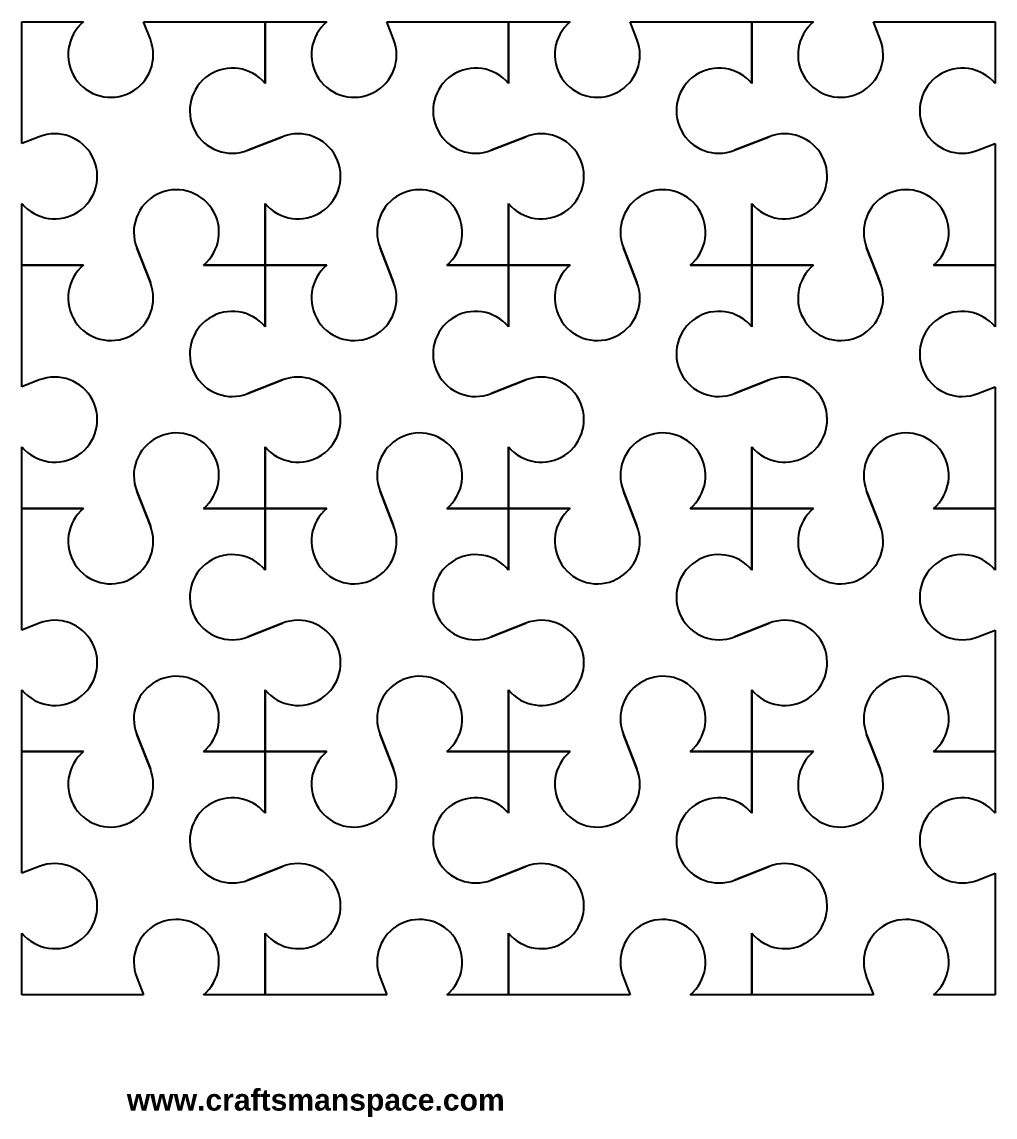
# Model space of a CAD drawing. Header units: millimetres. Extents: x 0 to 452, y -27 to 182.
# Drawn here: x 0 to 180.8, y -22.7 to 180.8 of the extents above; entities that cross this region are included whole.
import ezdxf

# ---------------------------------------------------------------- set-up
doc = ezdxf.new("R2010")
doc.units = ezdxf.units.MM
doc.header["$MEASUREMENT"] = 0
doc.layers.add('Layer 1', color=7, linetype='Continuous')

msp = doc.modelspace()

# ---------------------------------------------------------------- linework, layer by layer
at = {"layer": 'Layer 1', "color": 5}
for points in [[(0, 180.7605), (0, 180.7605), (11.4622, 180.7605), (11.4622, 180.7605)], [(0, 158.1655), (0, 158.1655), (0, 180.7605), (0, 180.7605)], [(23.8555, 177.5502), (23.8555, 177.5502), (22.595, 180.7605), (22.595, 180.7605)], [(22.595, 180.7605), (22.595, 180.7605), (45.1901, 180.7605), (45.1901, 180.7605)], [(45.1901, 180.7605), (45.1901, 180.7605), (45.1901, 169.2983), (45.1901, 169.2983)], [(45.1901, 180.7605), (45.1901, 180.7605), (56.6524, 180.7605), (56.6524, 180.7605)], [(45.1901, 169.2983), (45.1901, 169.2983), (45.1901, 180.7605), (45.1901, 180.7605)], [(69.0457, 177.5502), (69.0457, 177.5502), (67.7852, 180.7605), (67.7852, 180.7605)], [(67.7852, 180.7605), (67.7852, 180.7605), (90.3803, 180.7605), (90.3803, 180.7605)], [(90.3803, 180.7605), (90.3803, 180.7605), (90.3803, 169.2983), (90.3803, 169.2983)], [(90.3803, 180.7605), (90.3803, 180.7605), (101.8425, 180.7605), (101.8425, 180.7605)], [(90.3803, 169.2983), (90.3803, 169.2983), (90.3803, 180.7605), (90.3803, 180.7605)], [(114.2358, 177.5502), (114.2358, 177.5502), (112.9753, 180.7605), (112.9753, 180.7605)], [(112.9753, 180.7605), (112.9753, 180.7605), (135.5704, 180.7605), (135.5704, 180.7605)], [(135.5704, 180.7605), (135.5704, 180.7605), (135.5704, 169.2983), (135.5704, 169.2983)], [(135.5704, 180.7605), (135.5704, 180.7605), (147.0326, 180.7605), (147.0326, 180.7605)], [(135.5704, 169.2983), (135.5704, 169.2983), (135.5704, 180.7605), (135.5704, 180.7605)], [(159.4259, 177.5502), (159.4259, 177.5502), (158.1654, 180.7605), (158.1654, 180.7605)], [(158.1654, 180.7605), (158.1654, 180.7605), (180.7605, 180.7605), (180.7605, 180.7605)], [(180.7605, 180.7605), (180.7605, 180.7605), (180.7605, 169.2983), (180.7605, 169.2983)], [(3.2103, 159.426), (3.2103, 159.426), (0, 158.1655), (0, 158.1655)], [(41.9797, 156.905), (41.9797, 156.905), (48.4005, 159.426), (48.4005, 159.426)], [(48.4005, 159.426), (48.4005, 159.426), (41.9797, 156.905), (41.9797, 156.905)], [(87.1698, 156.905), (87.1698, 156.905), (93.5906, 159.426), (93.5906, 159.426)], [(93.5906, 159.426), (93.5906, 159.426), (87.1698, 156.905), (87.1698, 156.905)], [(132.36, 156.905), (132.36, 156.905), (138.7807, 159.426), (138.7807, 159.426)], [(138.7807, 159.426), (138.7807, 159.426), (132.36, 156.905), (132.36, 156.905)], [(177.5501, 156.905), (177.5501, 156.905), (180.7605, 158.1655), (180.7605, 158.1655)], [(180.7605, 158.1655), (180.7605, 158.1655), (180.7605, 135.5704), (180.7605, 135.5704)], [(0, 135.5704), (0, 135.5704), (0, 147.0326), (0, 147.0326)], [(45.1901, 147.0326), (45.1901, 147.0326), (45.1901, 135.5704), (45.1901, 135.5704)], [(45.1901, 135.5704), (45.1901, 135.5704), (45.1901, 147.0326), (45.1901, 147.0326)], [(90.3803, 147.0326), (90.3803, 147.0326), (90.3803, 135.5704), (90.3803, 135.5704)], [(90.3803, 135.5704), (90.3803, 135.5704), (90.3803, 147.0326), (90.3803, 147.0326)], [(135.5704, 147.0326), (135.5704, 147.0326), (135.5704, 135.5704), (135.5704, 135.5704)], [(135.5704, 135.5704), (135.5704, 135.5704), (135.5704, 147.0326), (135.5704, 147.0326)], [(21.3345, 138.7808), (21.3345, 138.7808), (23.8555, 132.36), (23.8555, 132.36)], [(23.8555, 132.36), (23.8555, 132.36), (21.3345, 138.7808), (21.3345, 138.7808)], [(66.5246, 138.7808), (66.5246, 138.7808), (69.0457, 132.36), (69.0457, 132.36)], [(69.0457, 132.36), (69.0457, 132.36), (66.5246, 138.7808), (66.5246, 138.7808)], [(111.7148, 138.7808), (111.7148, 138.7808), (114.2358, 132.36), (114.2358, 132.36)], [(114.2358, 132.36), (114.2358, 132.36), (111.7148, 138.7808), (111.7148, 138.7808)], [(156.9049, 138.7808), (156.9049, 138.7808), (159.4259, 132.36), (159.4259, 132.36)], [(159.4259, 132.36), (159.4259, 132.36), (156.9049, 138.7808), (156.9049, 138.7808)], [(11.4622, 135.5704), (11.4622, 135.5704), (0, 135.5704), (0, 135.5704)], [(0, 135.5704), (0, 135.5704), (11.4622, 135.5704), (11.4622, 135.5704)], [(0, 112.9754), (0, 112.9754), (0, 135.5704), (0, 135.5704)], [(45.1901, 135.5704), (45.1901, 135.5704), (33.7279, 135.5704), (33.7279, 135.5704)], [(33.7279, 135.5704), (33.7279, 135.5704), (45.1901, 135.5704), (45.1901, 135.5704)], [(56.6524, 135.5704), (56.6524, 135.5704), (45.1901, 135.5704), (45.1901, 135.5704)], [(45.1901, 135.5704), (45.1901, 135.5704), (45.1901, 124.1081), (45.1901, 124.1081)], [(45.1901, 124.1081), (45.1901, 124.1081), (45.1901, 135.5704), (45.1901, 135.5704)], [(45.1901, 135.5704), (45.1901, 135.5704), (56.6524, 135.5704), (56.6524, 135.5704)], [(90.3803, 135.5704), (90.3803, 135.5704), (78.918, 135.5704), (78.918, 135.5704)], [(78.918, 135.5704), (78.918, 135.5704), (90.3803, 135.5704), (90.3803, 135.5704)], [(101.8425, 135.5704), (101.8425, 135.5704), (90.3803, 135.5704), (90.3803, 135.5704)], [(90.3803, 135.5704), (90.3803, 135.5704), (90.3803, 124.1081), (90.3803, 124.1081)], [(90.3803, 124.1081), (90.3803, 124.1081), (90.3803, 135.5704), (90.3803, 135.5704)], [(90.3803, 135.5704), (90.3803, 135.5704), (101.8425, 135.5704), (101.8425, 135.5704)], [(135.5704, 135.5704), (135.5704, 135.5704), (124.1082, 135.5704), (124.1082, 135.5704)], [(124.1082, 135.5704), (124.1082, 135.5704), (135.5704, 135.5704), (135.5704, 135.5704)], [(147.0326, 135.5704), (147.0326, 135.5704), (135.5704, 135.5704), (135.5704, 135.5704)], [(135.5704, 135.5704), (135.5704, 135.5704), (147.0326, 135.5704), (147.0326, 135.5704)], [(135.5704, 124.1081), (135.5704, 124.1081), (135.5704, 135.5704), (135.5704, 135.5704)], [(135.5704, 135.5704), (135.5704, 135.5704), (135.5704, 124.1081), (135.5704, 124.1081)], [(180.7605, 135.5704), (180.7605, 135.5704), (169.2983, 135.5704), (169.2983, 135.5704)], [(169.2983, 135.5704), (169.2983, 135.5704), (180.7605, 135.5704), (180.7605, 135.5704)], [(180.7605, 135.5704), (180.7605, 135.5704), (180.7605, 124.1081), (180.7605, 124.1081)], [(3.2103, 114.2359), (3.2103, 114.2359), (0, 112.9754), (0, 112.9754)], [(41.9797, 111.7148), (41.9797, 111.7148), (48.4005, 114.2359), (48.4005, 114.2359)], [(48.4005, 114.2359), (48.4005, 114.2359), (41.9797, 111.7148), (41.9797, 111.7148)], [(87.1698, 111.7148), (87.1698, 111.7148), (93.5906, 114.2359), (93.5906, 114.2359)], [(93.5906, 114.2359), (93.5906, 114.2359), (87.1698, 111.7148), (87.1698, 111.7148)], [(138.7807, 114.2359), (138.7807, 114.2359), (132.36, 111.7148), (132.36, 111.7148)], [(132.36, 111.7148), (132.36, 111.7148), (138.7807, 114.2359), (138.7807, 114.2359)], [(177.5501, 111.7148), (177.5501, 111.7148), (180.7605, 112.9754), (180.7605, 112.9754)], [(180.7605, 112.9754), (180.7605, 112.9754), (180.7605, 90.3802), (180.7605, 90.3802)], [(0, 90.3802), (0, 90.3802), (0, 101.8425), (0, 101.8425)], [(45.1901, 101.8425), (45.1901, 101.8425), (45.1901, 90.3802), (45.1901, 90.3802)], [(45.1901, 90.3802), (45.1901, 90.3802), (45.1901, 101.8425), (45.1901, 101.8425)], [(90.3803, 101.8425), (90.3803, 101.8425), (90.3803, 90.3802), (90.3803, 90.3802)], [(90.3803, 90.3802), (90.3803, 90.3802), (90.3803, 101.8425), (90.3803, 101.8425)], [(135.5704, 90.3802), (135.5704, 90.3802), (135.5704, 101.8425), (135.5704, 101.8425)], [(135.5704, 101.8425), (135.5704, 101.8425), (135.5704, 90.3802), (135.5704, 90.3802)], [(21.3345, 93.5907), (21.3345, 93.5907), (23.8555, 87.1699), (23.8555, 87.1699)], [(23.8555, 87.1699), (23.8555, 87.1699), (21.3345, 93.5907), (21.3345, 93.5907)], [(66.5246, 93.5907), (66.5246, 93.5907), (69.0457, 87.1699), (69.0457, 87.1699)], [(69.0457, 87.1699), (69.0457, 87.1699), (66.5246, 93.5907), (66.5246, 93.5907)], [(111.7148, 93.5907), (111.7148, 93.5907), (114.2358, 87.1699), (114.2358, 87.1699)], [(114.2358, 87.1699), (114.2358, 87.1699), (111.7148, 93.5907), (111.7148, 93.5907)], [(159.4259, 87.1699), (159.4259, 87.1699), (156.9049, 93.5907), (156.9049, 93.5907)], [(156.9049, 93.5907), (156.9049, 93.5907), (159.4259, 87.1699), (159.4259, 87.1699)], [(11.4622, 90.3802), (11.4622, 90.3802), (0, 90.3802), (0, 90.3802)], [(0, 90.3802), (0, 90.3802), (11.4622, 90.3802), (11.4622, 90.3802)], [(0, 67.7852), (0, 67.7852), (0, 90.3802), (0, 90.3802)], [(45.1901, 90.3802), (45.1901, 90.3802), (33.7279, 90.3802), (33.7279, 90.3802)], [(33.7279, 90.3802), (33.7279, 90.3802), (45.1901, 90.3802), (45.1901, 90.3802)], [(45.1901, 90.3802), (45.1901, 90.3802), (45.1901, 78.918), (45.1901, 78.918)], [(56.6524, 90.3802), (56.6524, 90.3802), (45.1901, 90.3802), (45.1901, 90.3802)], [(45.1901, 78.918), (45.1901, 78.918), (45.1901, 90.3802), (45.1901, 90.3802)], [(45.1901, 90.3802), (45.1901, 90.3802), (56.6524, 90.3802), (56.6524, 90.3802)], [(90.3803, 90.3802), (90.3803, 90.3802), (78.918, 90.3802), (78.918, 90.3802)], [(78.918, 90.3802), (78.918, 90.3802), (90.3803, 90.3802), (90.3803, 90.3802)], [(101.8425, 90.3802), (101.8425, 90.3802), (90.3803, 90.3802), (90.3803, 90.3802)], [(90.3803, 90.3802), (90.3803, 90.3802), (90.3803, 78.918), (90.3803, 78.918)], [(90.3803, 78.918), (90.3803, 78.918), (90.3803, 90.3802), (90.3803, 90.3802)], [(90.3803, 90.3802), (90.3803, 90.3802), (101.8425, 90.3802), (101.8425, 90.3802)], [(135.5704, 90.3802), (135.5704, 90.3802), (124.1082, 90.3802), (124.1082, 90.3802)], [(124.1082, 90.3802), (124.1082, 90.3802), (135.5704, 90.3802), (135.5704, 90.3802)], [(135.5704, 90.3802), (135.5704, 90.3802), (147.0326, 90.3802), (147.0326, 90.3802)], [(135.5704, 78.918), (135.5704, 78.918), (135.5704, 90.3802), (135.5704, 90.3802)], [(147.0326, 90.3802), (147.0326, 90.3802), (135.5704, 90.3802), (135.5704, 90.3802)], [(135.5704, 90.3802), (135.5704, 90.3802), (135.5704, 78.918), (135.5704, 78.918)], [(169.2983, 90.3802), (169.2983, 90.3802), (180.7605, 90.3802), (180.7605, 90.3802)], [(180.7605, 90.3802), (180.7605, 90.3802), (169.2983, 90.3802), (169.2983, 90.3802)], [(180.7605, 90.3802), (180.7605, 90.3802), (180.7605, 78.918), (180.7605, 78.918)], [(3.2103, 69.0457), (3.2103, 69.0457), (0, 67.7852), (0, 67.7852)], [(41.9797, 66.5247), (41.9797, 66.5247), (48.4005, 69.0457), (48.4005, 69.0457)], [(48.4005, 69.0457), (48.4005, 69.0457), (41.9797, 66.5247), (41.9797, 66.5247)], [(87.1698, 66.5247), (87.1698, 66.5247), (93.5906, 69.0457), (93.5906, 69.0457)], [(93.5906, 69.0457), (93.5906, 69.0457), (87.1698, 66.5247), (87.1698, 66.5247)], [(138.7807, 69.0457), (138.7807, 69.0457), (132.36, 66.5247), (132.36, 66.5247)], [(132.36, 66.5247), (132.36, 66.5247), (138.7807, 69.0457), (138.7807, 69.0457)], [(177.5501, 66.5247), (177.5501, 66.5247), (180.7605, 67.7852), (180.7605, 67.7852)], [(180.7605, 67.7852), (180.7605, 67.7852), (180.7605, 45.1901), (180.7605, 45.1901)], [(0, 45.1901), (0, 45.1901), (0, 56.6523), (0, 56.6523)], [(45.1901, 56.6523), (45.1901, 56.6523), (45.1901, 45.1901), (45.1901, 45.1901)], [(45.1901, 45.1901), (45.1901, 45.1901), (45.1901, 56.6523), (45.1901, 56.6523)], [(90.3803, 56.6523), (90.3803, 56.6523), (90.3803, 45.1901), (90.3803, 45.1901)], [(90.3803, 45.1901), (90.3803, 45.1901), (90.3803, 56.6523), (90.3803, 56.6523)], [(135.5704, 45.1901), (135.5704, 45.1901), (135.5704, 56.6523), (135.5704, 56.6523)], [(135.5704, 56.6523), (135.5704, 56.6523), (135.5704, 45.1901), (135.5704, 45.1901)], [(21.3345, 48.4005), (21.3345, 48.4005), (23.8555, 41.9798), (23.8555, 41.9798)], [(23.8555, 41.9798), (23.8555, 41.9798), (21.3345, 48.4005), (21.3345, 48.4005)], [(69.0457, 41.9798), (69.0457, 41.9798), (66.5246, 48.4005), (66.5246, 48.4005)], [(66.5246, 48.4005), (66.5246, 48.4005), (69.0457, 41.9798), (69.0457, 41.9798)], [(114.2358, 41.9798), (114.2358, 41.9798), (111.7148, 48.4005), (111.7148, 48.4005)], [(111.7148, 48.4005), (111.7148, 48.4005), (114.2358, 41.9798), (114.2358, 41.9798)], [(159.4259, 41.9798), (159.4259, 41.9798), (156.9049, 48.4005), (156.9049, 48.4005)], [(156.9049, 48.4005), (156.9049, 48.4005), (159.4259, 41.9798), (159.4259, 41.9798)], [(11.4622, 45.1901), (11.4622, 45.1901), (0, 45.1901), (0, 45.1901)], [(0, 45.1901), (0, 45.1901), (11.4622, 45.1901), (11.4622, 45.1901)], [(0, 22.5951), (0, 22.5951), (0, 45.1901), (0, 45.1901)], [(45.1901, 45.1901), (45.1901, 45.1901), (33.7279, 45.1901), (33.7279, 45.1901)], [(33.7279, 45.1901), (33.7279, 45.1901), (45.1901, 45.1901), (45.1901, 45.1901)], [(45.1901, 45.1901), (45.1901, 45.1901), (45.1901, 33.7279), (45.1901, 33.7279)], [(45.1901, 45.1901), (45.1901, 45.1901), (56.6524, 45.1901), (56.6524, 45.1901)], [(45.1901, 33.7279), (45.1901, 33.7279), (45.1901, 45.1901), (45.1901, 45.1901)], [(56.6524, 45.1901), (56.6524, 45.1901), (45.1901, 45.1901), (45.1901, 45.1901)], [(78.918, 45.1901), (78.918, 45.1901), (90.3803, 45.1901), (90.3803, 45.1901)], [(90.3803, 45.1901), (90.3803, 45.1901), (78.918, 45.1901), (78.918, 45.1901)], [(90.3803, 45.1901), (90.3803, 45.1901), (90.3803, 33.7279), (90.3803, 33.7279)], [(90.3803, 45.1901), (90.3803, 45.1901), (101.8425, 45.1901), (101.8425, 45.1901)], [(90.3803, 33.7279), (90.3803, 33.7279), (90.3803, 45.1901), (90.3803, 45.1901)], [(101.8425, 45.1901), (101.8425, 45.1901), (90.3803, 45.1901), (90.3803, 45.1901)], [(124.1082, 45.1901), (124.1082, 45.1901), (135.5704, 45.1901), (135.5704, 45.1901)], [(135.5704, 45.1901), (135.5704, 45.1901), (124.1082, 45.1901), (124.1082, 45.1901)], [(135.5704, 45.1901), (135.5704, 45.1901), (135.5704, 33.7279), (135.5704, 33.7279)], [(135.5704, 45.1901), (135.5704, 45.1901), (147.0326, 45.1901), (147.0326, 45.1901)], [(135.5704, 33.7279), (135.5704, 33.7279), (135.5704, 45.1901), (135.5704, 45.1901)], [(147.0326, 45.1901), (147.0326, 45.1901), (135.5704, 45.1901), (135.5704, 45.1901)], [(169.2983, 45.1901), (169.2983, 45.1901), (180.7605, 45.1901), (180.7605, 45.1901)], [(180.7605, 45.1901), (180.7605, 45.1901), (169.2983, 45.1901), (169.2983, 45.1901)], [(180.7605, 45.1901), (180.7605, 45.1901), (180.7605, 33.7279), (180.7605, 33.7279)], [(3.2103, 23.8556), (3.2103, 23.8556), (0, 22.5951), (0, 22.5951)], [(41.9797, 21.3346), (41.9797, 21.3346), (48.4005, 23.8556), (48.4005, 23.8556)], [(48.4005, 23.8556), (48.4005, 23.8556), (41.9797, 21.3346), (41.9797, 21.3346)], [(87.1698, 21.3346), (87.1698, 21.3346), (93.5906, 23.8556), (93.5906, 23.8556)], [(93.5906, 23.8556), (93.5906, 23.8556), (87.1698, 21.3346), (87.1698, 21.3346)], [(132.36, 21.3346), (132.36, 21.3346), (138.7807, 23.8556), (138.7807, 23.8556)], [(138.7807, 23.8556), (138.7807, 23.8556), (132.36, 21.3346), (132.36, 21.3346)], [(177.5501, 21.3346), (177.5501, 21.3346), (180.7605, 22.5951), (180.7605, 22.5951)], [(180.7605, 22.5951), (180.7605, 22.5951), (180.7605, 0), (180.7605, 0)], [(0, 0), (0, 0), (0, 11.4622), (0, 11.4622)], [(45.1901, 11.4622), (45.1901, 11.4622), (45.1901, 0), (45.1901, 0)], [(45.1901, 0), (45.1901, 0), (45.1901, 11.4622), (45.1901, 11.4622)], [(90.3803, 11.4622), (90.3803, 11.4622), (90.3803, 0), (90.3803, 0)], [(90.3803, 0), (90.3803, 0), (90.3803, 11.4622), (90.3803, 11.4622)], [(135.5704, 11.4622), (135.5704, 11.4622), (135.5704, 0), (135.5704, 0)], [(135.5704, 0), (135.5704, 0), (135.5704, 11.4622), (135.5704, 11.4622)], [(21.3345, 3.2104), (21.3345, 3.2104), (22.595, 0), (22.595, 0)], [(66.5246, 3.2104), (66.5246, 3.2104), (67.7852, 0), (67.7852, 0)], [(111.7148, 3.2104), (111.7148, 3.2104), (112.9753, 0), (112.9753, 0)], [(156.9049, 3.2104), (156.9049, 3.2104), (158.1654, 0), (158.1654, 0)], [(22.595, 0), (22.595, 0), (0, 0), (0, 0)], [(45.1901, 0), (45.1901, 0), (33.7279, 0), (33.7279, 0)], [(67.7852, 0), (67.7852, 0), (45.1901, 0), (45.1901, 0)], [(90.3803, 0), (90.3803, 0), (78.918, 0), (78.918, 0)], [(112.9753, 0), (112.9753, 0), (90.3803, 0), (90.3803, 0)], [(135.5704, 0), (135.5704, 0), (124.1082, 0), (124.1082, 0)], [(158.1654, 0), (158.1654, 0), (135.5704, 0), (135.5704, 0)], [(180.7605, 0), (180.7605, 0), (169.2983, 0), (169.2983, 0)]]:
    msp.add_open_spline(points, degree=3, dxfattribs=at)
for points in [[(11.4622, 180.7605), (8.3409, 178.1859), (7.6664, 173.6705), (9.8991, 170.2961), (9.8991, 170.2961), (12.1318, 166.9217), (16.5514, 165.7768), (20.1415, 167.6428), (20.1415, 167.6428), (23.7317, 169.5088), (25.3343, 173.7839), (23.8555, 177.5501)], [(56.6524, 180.7605), (53.5311, 178.1859), (52.8565, 173.6705), (55.0892, 170.2961), (55.0892, 170.2961), (57.3219, 166.9217), (61.7415, 165.7768), (65.3317, 167.6428), (65.3317, 167.6428), (68.9219, 169.5088), (70.5244, 173.7839), (69.0457, 177.5501)], [(101.8425, 180.7605), (98.7212, 178.1859), (98.0466, 173.6705), (100.2793, 170.2961), (100.2793, 170.2961), (102.5121, 166.9217), (106.9317, 165.7768), (110.5218, 167.6428), (110.5218, 167.6428), (114.112, 169.5088), (115.7146, 173.7839), (114.2358, 177.5501)], [(147.0326, 180.7605), (143.9113, 178.1859), (143.2368, 173.6705), (145.4695, 170.2961), (145.4695, 170.2961), (147.7022, 166.9217), (152.1218, 165.7768), (155.7119, 167.6428), (155.7119, 167.6428), (159.3021, 169.5088), (160.9047, 173.7839), (159.4259, 177.5501)], [(45.1901, 169.2983), (42.6155, 172.4197), (38.1, 173.0942), (34.7257, 170.8614), (34.7257, 170.8614), (31.3512, 168.6287), (30.2063, 164.2091), (32.0725, 160.6189), (32.0725, 160.6189), (33.9385, 157.0288), (38.2135, 155.4262), (41.9797, 156.905)], [(45.1901, 169.2983), (42.6155, 172.4197), (38.1, 173.0942), (34.7257, 170.8614), (34.7257, 170.8614), (31.3512, 168.6287), (30.2063, 164.2091), (32.0725, 160.6189), (32.0725, 160.6189), (33.9385, 157.0288), (38.2135, 155.4262), (41.9797, 156.905)], [(90.3803, 169.2983), (87.8056, 172.4197), (83.2902, 173.0942), (79.9158, 170.8614), (79.9158, 170.8614), (76.5414, 168.6287), (75.3965, 164.2091), (77.2626, 160.6189), (77.2626, 160.6189), (79.1286, 157.0288), (83.4036, 155.4262), (87.1698, 156.905)], [(90.3803, 169.2983), (87.8056, 172.4197), (83.2902, 173.0942), (79.9158, 170.8614), (79.9158, 170.8614), (76.5414, 168.6287), (75.3965, 164.2091), (77.2626, 160.6189), (77.2626, 160.6189), (79.1286, 157.0288), (83.4036, 155.4262), (87.1698, 156.905)], [(135.5704, 169.2983), (132.9958, 172.4197), (128.4803, 173.0942), (125.106, 170.8614), (125.106, 170.8614), (121.7315, 168.6287), (120.5866, 164.2091), (122.4527, 160.6189), (122.4527, 160.6189), (124.3187, 157.0288), (128.5938, 155.4262), (132.36, 156.905)], [(135.5704, 169.2983), (132.9958, 172.4197), (128.4803, 173.0942), (125.106, 170.8614), (125.106, 170.8614), (121.7315, 168.6287), (120.5866, 164.2091), (122.4527, 160.6189), (122.4527, 160.6189), (124.3187, 157.0288), (128.5938, 155.4262), (132.36, 156.905)], [(180.7605, 169.2983), (178.1859, 172.4197), (173.6704, 173.0942), (170.2961, 170.8614), (170.2961, 170.8614), (166.9216, 168.6287), (165.7767, 164.2091), (167.6429, 160.6189), (167.6429, 160.6189), (169.5089, 157.0288), (173.7839, 155.4262), (177.5501, 156.905)], [(0, 147.0326), (2.5747, 143.9113), (7.09, 143.2368), (10.4645, 145.4695), (10.4645, 145.4695), (13.8388, 147.7022), (14.9837, 152.1218), (13.1177, 155.712), (13.1177, 155.712), (11.2517, 159.3022), (6.9767, 160.9048), (3.2104, 159.426)], [(45.1901, 147.0326), (47.7648, 143.9113), (52.2802, 143.2368), (55.6546, 145.4695), (55.6546, 145.4695), (59.029, 147.7022), (60.1739, 152.1218), (58.3078, 155.712), (58.3078, 155.712), (56.4418, 159.3022), (52.1668, 160.9048), (48.4006, 159.426)], [(45.1901, 147.0326), (47.7648, 143.9113), (52.2802, 143.2368), (55.6546, 145.4695), (55.6546, 145.4695), (59.029, 147.7022), (60.1739, 152.1218), (58.3078, 155.712), (58.3078, 155.712), (56.4418, 159.3022), (52.1668, 160.9048), (48.4006, 159.426)], [(90.3803, 147.0326), (92.9549, 143.9113), (97.4703, 143.2368), (100.8447, 145.4695), (100.8447, 145.4695), (104.2191, 147.7022), (105.364, 152.1218), (103.498, 155.712), (103.498, 155.712), (101.632, 159.3022), (97.3569, 160.9048), (93.5907, 159.426)], [(90.3803, 147.0326), (92.9549, 143.9113), (97.4703, 143.2368), (100.8447, 145.4695), (100.8447, 145.4695), (104.2191, 147.7022), (105.364, 152.1218), (103.498, 155.712), (103.498, 155.712), (101.632, 159.3022), (97.3569, 160.9048), (93.5907, 159.426)], [(135.5704, 147.0326), (138.1451, 143.9113), (142.6604, 143.2368), (146.0349, 145.4695), (146.0349, 145.4695), (149.4092, 147.7022), (150.5541, 152.1218), (148.6881, 155.712), (148.6881, 155.712), (146.8221, 159.3022), (142.5471, 160.9048), (138.7809, 159.426)], [(135.5704, 147.0326), (138.1451, 143.9113), (142.6604, 143.2368), (146.0349, 145.4695), (146.0349, 145.4695), (149.4092, 147.7022), (150.5541, 152.1218), (148.6881, 155.712), (148.6881, 155.712), (146.8221, 159.3022), (142.5471, 160.9048), (138.7809, 159.426)], [(33.7279, 135.5704), (36.8492, 138.145), (37.5237, 142.6605), (35.291, 146.0348), (35.291, 146.0348), (33.0584, 149.4093), (28.6388, 150.5542), (25.0485, 148.6882), (25.0485, 148.6882), (21.4584, 146.822), (19.8558, 142.5471), (21.3345, 138.7808)], [(33.7279, 135.5704), (36.8492, 138.145), (37.5237, 142.6605), (35.291, 146.0348), (35.291, 146.0348), (33.0584, 149.4093), (28.6388, 150.5542), (25.0485, 148.6882), (25.0485, 148.6882), (21.4584, 146.822), (19.8558, 142.5471), (21.3345, 138.7808)], [(78.918, 135.5704), (82.0394, 138.145), (82.7138, 142.6605), (80.4811, 146.0348), (80.4811, 146.0348), (78.2485, 149.4093), (73.8289, 150.5542), (70.2387, 148.6882), (70.2387, 148.6882), (66.6485, 146.822), (65.0459, 142.5471), (66.5246, 138.7808)], [(78.918, 135.5704), (82.0394, 138.145), (82.7138, 142.6605), (80.4811, 146.0348), (80.4811, 146.0348), (78.2485, 149.4093), (73.8289, 150.5542), (70.2387, 148.6882), (70.2387, 148.6882), (66.6485, 146.822), (65.0459, 142.5471), (66.5246, 138.7808)], [(124.1082, 135.5704), (127.2295, 138.145), (127.904, 142.6605), (125.6712, 146.0348), (125.6712, 146.0348), (123.4386, 149.4093), (119.019, 150.5542), (115.4288, 148.6882), (115.4288, 148.6882), (111.8387, 146.822), (110.236, 142.5471), (111.7148, 138.7808)], [(124.1082, 135.5704), (127.2295, 138.145), (127.904, 142.6605), (125.6712, 146.0348), (125.6712, 146.0348), (123.4386, 149.4093), (119.019, 150.5542), (115.4288, 148.6882), (115.4288, 148.6882), (111.8387, 146.822), (110.236, 142.5471), (111.7148, 138.7808)], [(169.2983, 135.5704), (172.4196, 138.145), (173.0941, 142.6605), (170.8614, 146.0348), (170.8614, 146.0348), (168.6288, 149.4093), (164.2092, 150.5542), (160.6189, 148.6882), (160.6189, 148.6882), (157.0288, 146.822), (155.4262, 142.5471), (156.9049, 138.7808)], [(169.2983, 135.5704), (172.4196, 138.145), (173.0941, 142.6605), (170.8614, 146.0348), (170.8614, 146.0348), (168.6288, 149.4093), (164.2092, 150.5542), (160.6189, 148.6882), (160.6189, 148.6882), (157.0288, 146.822), (155.4262, 142.5471), (156.9049, 138.7808)], [(11.4622, 135.5704), (8.3409, 132.9957), (7.6664, 128.4804), (9.8991, 125.1059), (9.8991, 125.1059), (12.1318, 121.7316), (16.5514, 120.5867), (20.1415, 122.4527), (20.1415, 122.4527), (23.7317, 124.3187), (25.3343, 128.5937), (23.8555, 132.3599)], [(11.4622, 135.5704), (8.3409, 132.9957), (7.6664, 128.4804), (9.8991, 125.1059), (9.8991, 125.1059), (12.1318, 121.7316), (16.5514, 120.5867), (20.1415, 122.4527), (20.1415, 122.4527), (23.7317, 124.3187), (25.3343, 128.5937), (23.8555, 132.3599)], [(56.6524, 135.5704), (53.5311, 132.9957), (52.8565, 128.4804), (55.0892, 125.1059), (55.0892, 125.1059), (57.3219, 121.7316), (61.7415, 120.5867), (65.3317, 122.4527), (65.3317, 122.4527), (68.9219, 124.3187), (70.5244, 128.5937), (69.0457, 132.3599)], [(56.6524, 135.5704), (53.5311, 132.9957), (52.8565, 128.4804), (55.0892, 125.1059), (55.0892, 125.1059), (57.3219, 121.7316), (61.7415, 120.5867), (65.3317, 122.4527), (65.3317, 122.4527), (68.9219, 124.3187), (70.5244, 128.5937), (69.0457, 132.3599)], [(101.8425, 135.5704), (98.7212, 132.9957), (98.0466, 128.4804), (100.2793, 125.1059), (100.2793, 125.1059), (102.5121, 121.7316), (106.9317, 120.5867), (110.5218, 122.4527), (110.5218, 122.4527), (114.112, 124.3187), (115.7146, 128.5937), (114.2358, 132.3599)], [(101.8425, 135.5704), (98.7212, 132.9957), (98.0466, 128.4804), (100.2793, 125.1059), (100.2793, 125.1059), (102.5121, 121.7316), (106.9317, 120.5867), (110.5218, 122.4527), (110.5218, 122.4527), (114.112, 124.3187), (115.7146, 128.5937), (114.2358, 132.3599)], [(147.0326, 135.5704), (143.9113, 132.9957), (143.2368, 128.4804), (145.4695, 125.1059), (145.4695, 125.1059), (147.7022, 121.7316), (152.1218, 120.5867), (155.7119, 122.4527), (155.7119, 122.4527), (159.3021, 124.3187), (160.9047, 128.5937), (159.4259, 132.3599)], [(147.0326, 135.5704), (143.9113, 132.9957), (143.2368, 128.4804), (145.4695, 125.1059), (145.4695, 125.1059), (147.7022, 121.7316), (152.1218, 120.5867), (155.7119, 122.4527), (155.7119, 122.4527), (159.3021, 124.3187), (160.9047, 128.5937), (159.4259, 132.3599)], [(45.1901, 124.1081), (42.6155, 127.2296), (38.1, 127.904), (34.7257, 125.6713), (34.7257, 125.6713), (31.3512, 123.4386), (30.2063, 119.019), (32.0725, 115.4288), (32.0725, 115.4288), (33.9385, 111.8386), (38.2135, 110.2361), (41.9797, 111.7148)], [(45.1901, 124.1081), (42.6155, 127.2296), (38.1, 127.904), (34.7257, 125.6713), (34.7257, 125.6713), (31.3512, 123.4386), (30.2063, 119.019), (32.0725, 115.4288), (32.0725, 115.4288), (33.9385, 111.8386), (38.2135, 110.2361), (41.9797, 111.7148)], [(90.3803, 124.1081), (87.8056, 127.2296), (83.2902, 127.904), (79.9158, 125.6713), (79.9158, 125.6713), (76.5414, 123.4386), (75.3965, 119.019), (77.2626, 115.4288), (77.2626, 115.4288), (79.1286, 111.8386), (83.4036, 110.2361), (87.1698, 111.7148)], [(90.3803, 124.1081), (87.8056, 127.2296), (83.2902, 127.904), (79.9158, 125.6713), (79.9158, 125.6713), (76.5414, 123.4386), (75.3965, 119.019), (77.2626, 115.4288), (77.2626, 115.4288), (79.1286, 111.8386), (83.4036, 110.2361), (87.1698, 111.7148)], [(135.5704, 124.1081), (132.9958, 127.2296), (128.4803, 127.904), (125.106, 125.6713), (125.106, 125.6713), (121.7315, 123.4386), (120.5866, 119.019), (122.4527, 115.4288), (122.4527, 115.4288), (124.3187, 111.8386), (128.5938, 110.2361), (132.36, 111.7148)], [(135.5704, 124.1081), (132.9958, 127.2296), (128.4803, 127.904), (125.106, 125.6713), (125.106, 125.6713), (121.7315, 123.4386), (120.5866, 119.019), (122.4527, 115.4288), (122.4527, 115.4288), (124.3187, 111.8386), (128.5938, 110.2361), (132.36, 111.7148)], [(180.7605, 124.1081), (178.1859, 127.2296), (173.6704, 127.904), (170.2961, 125.6713), (170.2961, 125.6713), (166.9216, 123.4386), (165.7767, 119.019), (167.6429, 115.4288), (167.6429, 115.4288), (169.5089, 111.8386), (173.7839, 110.2361), (177.5501, 111.7148)], [(0, 101.8425), (2.5747, 98.7212), (7.09, 98.0467), (10.4645, 100.2794), (10.4645, 100.2794), (13.8388, 102.512), (14.9837, 106.9316), (13.1177, 110.5219), (13.1177, 110.5219), (11.2517, 114.1121), (6.9767, 115.7146), (3.2104, 114.2359)], [(45.1901, 101.8425), (47.7648, 98.7212), (52.2802, 98.0467), (55.6546, 100.2794), (55.6546, 100.2794), (59.029, 102.512), (60.1739, 106.9316), (58.3078, 110.5219), (58.3078, 110.5219), (56.4418, 114.1121), (52.1668, 115.7146), (48.4006, 114.2359)], [(45.1901, 101.8425), (47.7648, 98.7212), (52.2802, 98.0467), (55.6546, 100.2794), (55.6546, 100.2794), (59.029, 102.512), (60.1739, 106.9316), (58.3078, 110.5219), (58.3078, 110.5219), (56.4418, 114.1121), (52.1668, 115.7146), (48.4006, 114.2359)], [(90.3803, 101.8425), (92.9549, 98.7212), (97.4703, 98.0467), (100.8447, 100.2794), (100.8447, 100.2794), (104.2191, 102.512), (105.364, 106.9316), (103.498, 110.5219), (103.498, 110.5219), (101.632, 114.1121), (97.3569, 115.7146), (93.5907, 114.2359)], [(90.3803, 101.8425), (92.9549, 98.7212), (97.4703, 98.0467), (100.8447, 100.2794), (100.8447, 100.2794), (104.2191, 102.512), (105.364, 106.9316), (103.498, 110.5219), (103.498, 110.5219), (101.632, 114.1121), (97.3569, 115.7146), (93.5907, 114.2359)], [(135.5704, 101.8425), (138.1451, 98.7212), (142.6604, 98.0467), (146.0349, 100.2794), (146.0349, 100.2794), (149.4092, 102.512), (150.5541, 106.9316), (148.6881, 110.5219), (148.6881, 110.5219), (146.8221, 114.1121), (142.5471, 115.7146), (138.7809, 114.2359)], [(135.5704, 101.8425), (138.1451, 98.7212), (142.6604, 98.0467), (146.0349, 100.2794), (146.0349, 100.2794), (149.4092, 102.512), (150.5541, 106.9316), (148.6881, 110.5219), (148.6881, 110.5219), (146.8221, 114.1121), (142.5471, 115.7146), (138.7809, 114.2359)], [(33.7279, 90.3802), (36.8492, 92.9549), (37.5237, 97.4704), (35.291, 100.8447), (35.291, 100.8447), (33.0584, 104.2192), (28.6388, 105.3641), (25.0485, 103.498), (25.0485, 103.498), (21.4584, 101.6319), (19.8558, 97.357), (21.3345, 93.5907)], [(33.7279, 90.3802), (36.8492, 92.9549), (37.5237, 97.4704), (35.291, 100.8447), (35.291, 100.8447), (33.0584, 104.2192), (28.6388, 105.3641), (25.0485, 103.498), (25.0485, 103.498), (21.4584, 101.6319), (19.8558, 97.357), (21.3345, 93.5907)], [(78.918, 90.3802), (82.0394, 92.9549), (82.7138, 97.4704), (80.4811, 100.8447), (80.4811, 100.8447), (78.2485, 104.2192), (73.8289, 105.3641), (70.2387, 103.498), (70.2387, 103.498), (66.6485, 101.6319), (65.0459, 97.357), (66.5246, 93.5907)], [(78.918, 90.3802), (82.0394, 92.9549), (82.7138, 97.4704), (80.4811, 100.8447), (80.4811, 100.8447), (78.2485, 104.2192), (73.8289, 105.3641), (70.2387, 103.498), (70.2387, 103.498), (66.6485, 101.6319), (65.0459, 97.357), (66.5246, 93.5907)], [(124.1082, 90.3802), (127.2295, 92.9549), (127.904, 97.4704), (125.6712, 100.8447), (125.6712, 100.8447), (123.4386, 104.2192), (119.019, 105.3641), (115.4288, 103.498), (115.4288, 103.498), (111.8387, 101.6319), (110.236, 97.357), (111.7148, 93.5907)], [(124.1082, 90.3802), (127.2295, 92.9549), (127.904, 97.4704), (125.6712, 100.8447), (125.6712, 100.8447), (123.4386, 104.2192), (119.019, 105.3641), (115.4288, 103.498), (115.4288, 103.498), (111.8387, 101.6319), (110.236, 97.357), (111.7148, 93.5907)], [(169.2983, 90.3802), (172.4196, 92.9549), (173.0941, 97.4704), (170.8614, 100.8447), (170.8614, 100.8447), (168.6288, 104.2192), (164.2092, 105.3641), (160.6189, 103.498), (160.6189, 103.498), (157.0288, 101.6319), (155.4262, 97.357), (156.9049, 93.5907)], [(169.2983, 90.3802), (172.4196, 92.9549), (173.0941, 97.4704), (170.8614, 100.8447), (170.8614, 100.8447), (168.6288, 104.2192), (164.2092, 105.3641), (160.6189, 103.498), (160.6189, 103.498), (157.0288, 101.6319), (155.4262, 97.357), (156.9049, 93.5907)], [(11.4622, 90.3802), (8.3409, 87.8056), (7.6664, 83.2902), (9.8991, 79.9158), (9.8991, 79.9158), (12.1318, 76.5414), (16.5514, 75.3965), (20.1415, 77.2626), (20.1415, 77.2626), (23.7317, 79.1286), (25.3343, 83.4036), (23.8555, 87.1698)], [(11.4622, 90.3802), (8.3409, 87.8056), (7.6664, 83.2902), (9.8991, 79.9158), (9.8991, 79.9158), (12.1318, 76.5414), (16.5514, 75.3965), (20.1415, 77.2626), (20.1415, 77.2626), (23.7317, 79.1286), (25.3343, 83.4036), (23.8555, 87.1698)], [(56.6524, 90.3802), (53.5311, 87.8056), (52.8565, 83.2902), (55.0892, 79.9158), (55.0892, 79.9158), (57.3219, 76.5414), (61.7415, 75.3965), (65.3317, 77.2626), (65.3317, 77.2626), (68.9219, 79.1286), (70.5244, 83.4036), (69.0457, 87.1698)], [(56.6524, 90.3802), (53.5311, 87.8056), (52.8565, 83.2902), (55.0892, 79.9158), (55.0892, 79.9158), (57.3219, 76.5414), (61.7415, 75.3965), (65.3317, 77.2626), (65.3317, 77.2626), (68.9219, 79.1286), (70.5244, 83.4036), (69.0457, 87.1698)], [(101.8425, 90.3802), (98.7212, 87.8056), (98.0466, 83.2902), (100.2793, 79.9158), (100.2793, 79.9158), (102.5121, 76.5414), (106.9317, 75.3965), (110.5218, 77.2626), (110.5218, 77.2626), (114.112, 79.1286), (115.7146, 83.4036), (114.2358, 87.1698)], [(101.8425, 90.3802), (98.7212, 87.8056), (98.0466, 83.2902), (100.2793, 79.9158), (100.2793, 79.9158), (102.5121, 76.5414), (106.9317, 75.3965), (110.5218, 77.2626), (110.5218, 77.2626), (114.112, 79.1286), (115.7146, 83.4036), (114.2358, 87.1698)], [(147.0326, 90.3802), (143.9113, 87.8056), (143.2368, 83.2902), (145.4695, 79.9158), (145.4695, 79.9158), (147.7022, 76.5414), (152.1218, 75.3965), (155.7119, 77.2626), (155.7119, 77.2626), (159.3021, 79.1286), (160.9047, 83.4036), (159.4259, 87.1698)], [(147.0326, 90.3802), (143.9113, 87.8056), (143.2368, 83.2902), (145.4695, 79.9158), (145.4695, 79.9158), (147.7022, 76.5414), (152.1218, 75.3965), (155.7119, 77.2626), (155.7119, 77.2626), (159.3021, 79.1286), (160.9047, 83.4036), (159.4259, 87.1698)], [(45.1901, 78.918), (42.6155, 82.0394), (38.1, 82.7139), (34.7257, 80.4812), (34.7257, 80.4812), (31.3512, 78.2485), (30.2063, 73.8289), (32.0725, 70.2386), (32.0725, 70.2386), (33.9385, 66.6485), (38.2135, 65.046), (41.9797, 66.5247)], [(45.1901, 78.918), (42.6155, 82.0394), (38.1, 82.7139), (34.7257, 80.4812), (34.7257, 80.4812), (31.3512, 78.2485), (30.2063, 73.8289), (32.0725, 70.2386), (32.0725, 70.2386), (33.9385, 66.6485), (38.2135, 65.046), (41.9797, 66.5247)], [(90.3803, 78.918), (87.8056, 82.0394), (83.2902, 82.7139), (79.9158, 80.4812), (79.9158, 80.4812), (76.5414, 78.2485), (75.3965, 73.8289), (77.2626, 70.2386), (77.2626, 70.2386), (79.1286, 66.6485), (83.4036, 65.046), (87.1698, 66.5247)], [(90.3803, 78.918), (87.8056, 82.0394), (83.2902, 82.7139), (79.9158, 80.4812), (79.9158, 80.4812), (76.5414, 78.2485), (75.3965, 73.8289), (77.2626, 70.2386), (77.2626, 70.2386), (79.1286, 66.6485), (83.4036, 65.046), (87.1698, 66.5247)], [(135.5704, 78.918), (132.9958, 82.0394), (128.4803, 82.7139), (125.106, 80.4812), (125.106, 80.4812), (121.7315, 78.2485), (120.5866, 73.8289), (122.4527, 70.2386), (122.4527, 70.2386), (124.3187, 66.6485), (128.5938, 65.046), (132.36, 66.5247)], [(135.5704, 78.918), (132.9958, 82.0394), (128.4803, 82.7139), (125.106, 80.4812), (125.106, 80.4812), (121.7315, 78.2485), (120.5866, 73.8289), (122.4527, 70.2386), (122.4527, 70.2386), (124.3187, 66.6485), (128.5938, 65.046), (132.36, 66.5247)], [(180.7605, 78.918), (178.1859, 82.0394), (173.6704, 82.7139), (170.2961, 80.4812), (170.2961, 80.4812), (166.9216, 78.2485), (165.7767, 73.8289), (167.6429, 70.2386), (167.6429, 70.2386), (169.5089, 66.6485), (173.7839, 65.046), (177.5501, 66.5247)], [(0, 56.6523), (2.5747, 53.531), (7.09, 52.8566), (10.4645, 55.0893), (10.4645, 55.0893), (13.8388, 57.3219), (14.9837, 61.7416), (13.1177, 65.3317), (13.1177, 65.3317), (11.2517, 68.9219), (6.9767, 70.5245), (3.2104, 69.0457)], [(45.1901, 56.6523), (47.7648, 53.531), (52.2802, 52.8566), (55.6546, 55.0893), (55.6546, 55.0893), (59.029, 57.3219), (60.1739, 61.7416), (58.3078, 65.3317), (58.3078, 65.3317), (56.4418, 68.9219), (52.1668, 70.5245), (48.4006, 69.0457)], [(45.1901, 56.6523), (47.7648, 53.531), (52.2802, 52.8566), (55.6546, 55.0893), (55.6546, 55.0893), (59.029, 57.3219), (60.1739, 61.7416), (58.3078, 65.3317), (58.3078, 65.3317), (56.4418, 68.9219), (52.1668, 70.5245), (48.4006, 69.0457)], [(90.3803, 56.6523), (92.9549, 53.531), (97.4703, 52.8566), (100.8447, 55.0893), (100.8447, 55.0893), (104.2191, 57.3219), (105.364, 61.7416), (103.498, 65.3317), (103.498, 65.3317), (101.632, 68.9219), (97.3569, 70.5245), (93.5907, 69.0457)], [(90.3803, 56.6523), (92.9549, 53.531), (97.4703, 52.8566), (100.8447, 55.0893), (100.8447, 55.0893), (104.2191, 57.3219), (105.364, 61.7416), (103.498, 65.3317), (103.498, 65.3317), (101.632, 68.9219), (97.3569, 70.5245), (93.5907, 69.0457)], [(135.5704, 56.6523), (138.1451, 53.531), (142.6604, 52.8566), (146.0349, 55.0893), (146.0349, 55.0893), (149.4092, 57.3219), (150.5541, 61.7416), (148.6881, 65.3317), (148.6881, 65.3317), (146.8221, 68.9219), (142.5471, 70.5245), (138.7809, 69.0457)], [(135.5704, 56.6523), (138.1451, 53.531), (142.6604, 52.8566), (146.0349, 55.0893), (146.0349, 55.0893), (149.4092, 57.3219), (150.5541, 61.7416), (148.6881, 65.3317), (148.6881, 65.3317), (146.8221, 68.9219), (142.5471, 70.5245), (138.7809, 69.0457)], [(33.7279, 45.1901), (36.8492, 47.7648), (37.5237, 52.2802), (35.291, 55.6546), (35.291, 55.6546), (33.0584, 59.029), (28.6388, 60.1739), (25.0485, 58.3079), (25.0485, 58.3079), (21.4584, 56.4418), (19.8558, 52.1669), (21.3345, 48.4005)], [(33.7279, 45.1901), (36.8492, 47.7648), (37.5237, 52.2802), (35.291, 55.6546), (35.291, 55.6546), (33.0584, 59.029), (28.6388, 60.1739), (25.0485, 58.3079), (25.0485, 58.3079), (21.4584, 56.4418), (19.8558, 52.1669), (21.3345, 48.4005)], [(78.918, 45.1901), (82.0394, 47.7648), (82.7138, 52.2802), (80.4811, 55.6546), (80.4811, 55.6546), (78.2485, 59.029), (73.8289, 60.1739), (70.2387, 58.3079), (70.2387, 58.3079), (66.6485, 56.4418), (65.0459, 52.1669), (66.5246, 48.4005)], [(78.918, 45.1901), (82.0394, 47.7648), (82.7138, 52.2802), (80.4811, 55.6546), (80.4811, 55.6546), (78.2485, 59.029), (73.8289, 60.1739), (70.2387, 58.3079), (70.2387, 58.3079), (66.6485, 56.4418), (65.0459, 52.1669), (66.5246, 48.4005)], [(124.1082, 45.1901), (127.2295, 47.7648), (127.904, 52.2802), (125.6712, 55.6546), (125.6712, 55.6546), (123.4386, 59.029), (119.019, 60.1739), (115.4288, 58.3079), (115.4288, 58.3079), (111.8387, 56.4418), (110.236, 52.1669), (111.7148, 48.4005)], [(124.1082, 45.1901), (127.2295, 47.7648), (127.904, 52.2802), (125.6712, 55.6546), (125.6712, 55.6546), (123.4386, 59.029), (119.019, 60.1739), (115.4288, 58.3079), (115.4288, 58.3079), (111.8387, 56.4418), (110.236, 52.1669), (111.7148, 48.4005)], [(169.2983, 45.1901), (172.4196, 47.7648), (173.0941, 52.2802), (170.8614, 55.6546), (170.8614, 55.6546), (168.6288, 59.029), (164.2092, 60.1739), (160.6189, 58.3079), (160.6189, 58.3079), (157.0288, 56.4418), (155.4262, 52.1669), (156.9049, 48.4005)], [(169.2983, 45.1901), (172.4196, 47.7648), (173.0941, 52.2802), (170.8614, 55.6546), (170.8614, 55.6546), (168.6288, 59.029), (164.2092, 60.1739), (160.6189, 58.3079), (160.6189, 58.3079), (157.0288, 56.4418), (155.4262, 52.1669), (156.9049, 48.4005)], [(11.4622, 45.1901), (8.3409, 42.6155), (7.6664, 38.1001), (9.8991, 34.7257), (9.8991, 34.7257), (12.1318, 31.3513), (16.5514, 30.2064), (20.1415, 32.0724), (20.1415, 32.0724), (23.7317, 33.9384), (25.3343, 38.2135), (23.8555, 41.9797)], [(11.4622, 45.1901), (8.3409, 42.6155), (7.6664, 38.1001), (9.8991, 34.7257), (9.8991, 34.7257), (12.1318, 31.3513), (16.5514, 30.2064), (20.1415, 32.0724), (20.1415, 32.0724), (23.7317, 33.9384), (25.3343, 38.2135), (23.8555, 41.9797)], [(56.6524, 45.1901), (53.5311, 42.6155), (52.8565, 38.1001), (55.0892, 34.7257), (55.0892, 34.7257), (57.3219, 31.3513), (61.7415, 30.2064), (65.3317, 32.0724), (65.3317, 32.0724), (68.9219, 33.9384), (70.5244, 38.2135), (69.0457, 41.9797)], [(56.6524, 45.1901), (53.5311, 42.6155), (52.8565, 38.1001), (55.0892, 34.7257), (55.0892, 34.7257), (57.3219, 31.3513), (61.7415, 30.2064), (65.3317, 32.0724), (65.3317, 32.0724), (68.9219, 33.9384), (70.5244, 38.2135), (69.0457, 41.9797)], [(101.8425, 45.1901), (98.7212, 42.6155), (98.0466, 38.1001), (100.2793, 34.7257), (100.2793, 34.7257), (102.5121, 31.3513), (106.9317, 30.2064), (110.5218, 32.0724), (110.5218, 32.0724), (114.112, 33.9384), (115.7146, 38.2135), (114.2358, 41.9797)], [(101.8425, 45.1901), (98.7212, 42.6155), (98.0466, 38.1001), (100.2793, 34.7257), (100.2793, 34.7257), (102.5121, 31.3513), (106.9317, 30.2064), (110.5218, 32.0724), (110.5218, 32.0724), (114.112, 33.9384), (115.7146, 38.2135), (114.2358, 41.9797)], [(147.0326, 45.1901), (143.9113, 42.6155), (143.2368, 38.1001), (145.4695, 34.7257), (145.4695, 34.7257), (147.7022, 31.3513), (152.1218, 30.2064), (155.7119, 32.0724), (155.7119, 32.0724), (159.3021, 33.9384), (160.9047, 38.2135), (159.4259, 41.9797)], [(147.0326, 45.1901), (143.9113, 42.6155), (143.2368, 38.1001), (145.4695, 34.7257), (145.4695, 34.7257), (147.7022, 31.3513), (152.1218, 30.2064), (155.7119, 32.0724), (155.7119, 32.0724), (159.3021, 33.9384), (160.9047, 38.2135), (159.4259, 41.9797)], [(45.1901, 33.7279), (42.6155, 36.8493), (38.1, 37.5238), (34.7257, 35.291), (34.7257, 35.291), (31.3512, 33.0583), (30.2063, 28.6387), (32.0725, 25.0485), (32.0725, 25.0485), (33.9385, 21.4584), (38.2135, 19.8558), (41.9797, 21.3346)], [(45.1901, 33.7279), (42.6155, 36.8493), (38.1, 37.5238), (34.7257, 35.291), (34.7257, 35.291), (31.3512, 33.0583), (30.2063, 28.6387), (32.0725, 25.0485), (32.0725, 25.0485), (33.9385, 21.4584), (38.2135, 19.8558), (41.9797, 21.3346)], [(90.3803, 33.7279), (87.8056, 36.8493), (83.2902, 37.5238), (79.9158, 35.291), (79.9158, 35.291), (76.5414, 33.0583), (75.3965, 28.6387), (77.2626, 25.0485), (77.2626, 25.0485), (79.1286, 21.4584), (83.4036, 19.8558), (87.1698, 21.3346)], [(90.3803, 33.7279), (87.8056, 36.8493), (83.2902, 37.5238), (79.9158, 35.291), (79.9158, 35.291), (76.5414, 33.0583), (75.3965, 28.6387), (77.2626, 25.0485), (77.2626, 25.0485), (79.1286, 21.4584), (83.4036, 19.8558), (87.1698, 21.3346)], [(135.5704, 33.7279), (132.9958, 36.8493), (128.4803, 37.5238), (125.106, 35.291), (125.106, 35.291), (121.7315, 33.0583), (120.5866, 28.6387), (122.4527, 25.0485), (122.4527, 25.0485), (124.3187, 21.4584), (128.5938, 19.8558), (132.36, 21.3346)], [(135.5704, 33.7279), (132.9958, 36.8493), (128.4803, 37.5238), (125.106, 35.291), (125.106, 35.291), (121.7315, 33.0583), (120.5866, 28.6387), (122.4527, 25.0485), (122.4527, 25.0485), (124.3187, 21.4584), (128.5938, 19.8558), (132.36, 21.3346)], [(180.7605, 33.7279), (178.1859, 36.8493), (173.6704, 37.5238), (170.2961, 35.291), (170.2961, 35.291), (166.9216, 33.0583), (165.7767, 28.6387), (167.6429, 25.0485), (167.6429, 25.0485), (169.5089, 21.4584), (173.7839, 19.8558), (177.5501, 21.3346)], [(0, 11.4622), (2.5747, 8.3409), (7.09, 7.6664), (10.4645, 9.8991), (10.4645, 9.8991), (13.8388, 12.1318), (14.9837, 16.5515), (13.1177, 20.1416), (13.1177, 20.1416), (11.2517, 23.7318), (6.9767, 25.3344), (3.2104, 23.8556)], [(45.1901, 11.4622), (47.7648, 8.3409), (52.2802, 7.6664), (55.6546, 9.8991), (55.6546, 9.8991), (59.029, 12.1318), (60.1739, 16.5515), (58.3078, 20.1416), (58.3078, 20.1416), (56.4418, 23.7318), (52.1668, 25.3344), (48.4006, 23.8556)], [(45.1901, 11.4622), (47.7648, 8.3409), (52.2802, 7.6664), (55.6546, 9.8991), (55.6546, 9.8991), (59.029, 12.1318), (60.1739, 16.5515), (58.3078, 20.1416), (58.3078, 20.1416), (56.4418, 23.7318), (52.1668, 25.3344), (48.4006, 23.8556)], [(90.3803, 11.4622), (92.9549, 8.3409), (97.4703, 7.6664), (100.8447, 9.8991), (100.8447, 9.8991), (104.2191, 12.1318), (105.364, 16.5515), (103.498, 20.1416), (103.498, 20.1416), (101.632, 23.7318), (97.3569, 25.3344), (93.5907, 23.8556)], [(90.3803, 11.4622), (92.9549, 8.3409), (97.4703, 7.6664), (100.8447, 9.8991), (100.8447, 9.8991), (104.2191, 12.1318), (105.364, 16.5515), (103.498, 20.1416), (103.498, 20.1416), (101.632, 23.7318), (97.3569, 25.3344), (93.5907, 23.8556)], [(135.5704, 11.4622), (138.1451, 8.3409), (142.6604, 7.6664), (146.0349, 9.8991), (146.0349, 9.8991), (149.4092, 12.1318), (150.5541, 16.5515), (148.6881, 20.1416), (148.6881, 20.1416), (146.8221, 23.7318), (142.5471, 25.3344), (138.7809, 23.8556)], [(135.5704, 11.4622), (138.1451, 8.3409), (142.6604, 7.6664), (146.0349, 9.8991), (146.0349, 9.8991), (149.4092, 12.1318), (150.5541, 16.5515), (148.6881, 20.1416), (148.6881, 20.1416), (146.8221, 23.7318), (142.5471, 25.3344), (138.7809, 23.8556)], [(33.7279, 0), (36.8492, 2.5746), (37.5237, 7.0901), (35.291, 10.4644), (35.291, 10.4644), (33.0584, 13.8389), (28.6388, 14.9838), (25.0485, 13.1178), (25.0485, 13.1178), (21.4584, 11.2516), (19.8558, 6.9767), (21.3345, 3.2104)], [(78.918, 0), (82.0394, 2.5746), (82.7138, 7.0901), (80.4811, 10.4644), (80.4811, 10.4644), (78.2485, 13.8389), (73.8289, 14.9838), (70.2387, 13.1178), (70.2387, 13.1178), (66.6485, 11.2516), (65.0459, 6.9767), (66.5246, 3.2104)], [(124.1082, 0), (127.2295, 2.5746), (127.904, 7.0901), (125.6712, 10.4644), (125.6712, 10.4644), (123.4386, 13.8389), (119.019, 14.9838), (115.4288, 13.1178), (115.4288, 13.1178), (111.8387, 11.2516), (110.236, 6.9767), (111.7148, 3.2104)], [(169.2983, 0), (172.4196, 2.5746), (173.0941, 7.0901), (170.8614, 10.4644), (170.8614, 10.4644), (168.6288, 13.8389), (164.2092, 14.9838), (160.6189, 13.1178), (160.6189, 13.1178), (157.0288, 11.2516), (155.4262, 6.9767), (156.9049, 3.2104)]]:
    msp.add_open_spline(points, degree=3, knots=[0, 0, 0, 0, 0.25, 0.25, 0.25, 0.25, 0.5, 0.5, 0.5, 0.5, 1, 1, 1, 1], dxfattribs=at)

# ---------------------------------------------------------------- texts
at = {"color": 5, "insert": (19.5, -17.5), "char_height": 4, "width": 175, "attachment_point": 1}
msp.add_mtext('{\\fArial|b1|i0|c0|p34;www.craftsmanspace.com}', dxfattribs=at)

doc.saveas('drawing.dxf')
